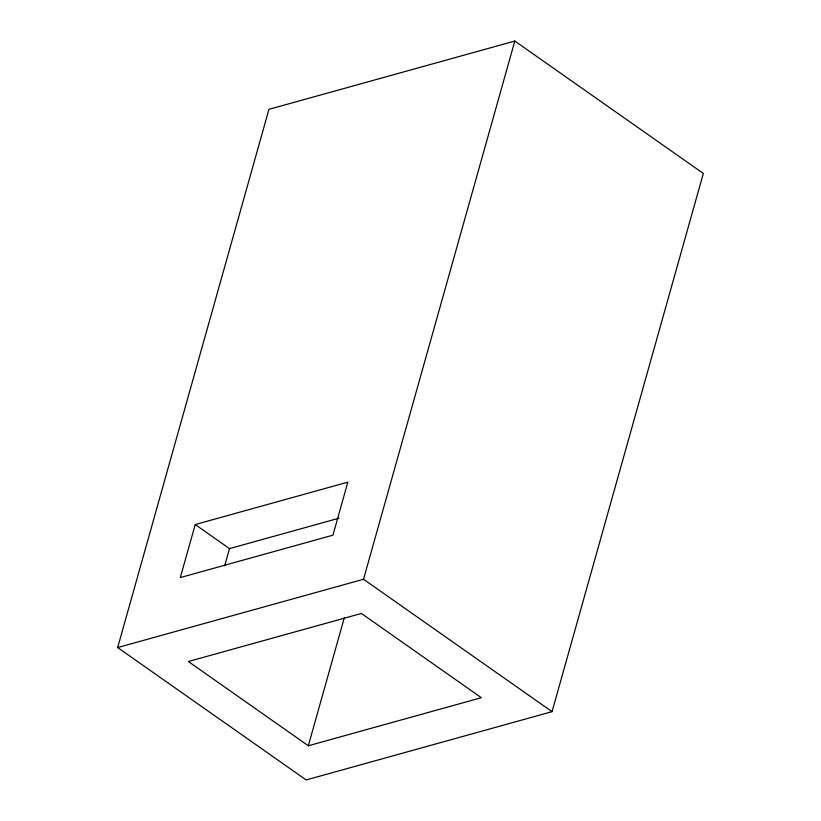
<?xml version="1.0" encoding="UTF-8"?>
<svg xmlns="http://www.w3.org/2000/svg" width="821" height="821" viewBox="0 0 821 821"><rect width="100%" height="100%" fill="white"/><g stroke="black" fill="none" stroke-linecap="round" stroke-linejoin="round"><path stroke-width="1.23" d="M117.66 647.553L268.949 109.337L514.818 41.05L703.34 173.447L552.051 711.663L306.182 779.95L117.66 647.553L363.529 579.267L552.051 711.663M195.224 524.547L180.322 577.563L332.936 535.179L347.837 482.163L195.224 524.547L229.5 548.623L339.042 518.195M224.646 565.885L229.5 548.623M308.327 745.766L481.352 697.706L361.384 613.461L188.358 661.51L308.327 745.766L344.379 617.495M363.529 579.267L514.818 41.05"/></g></svg>
